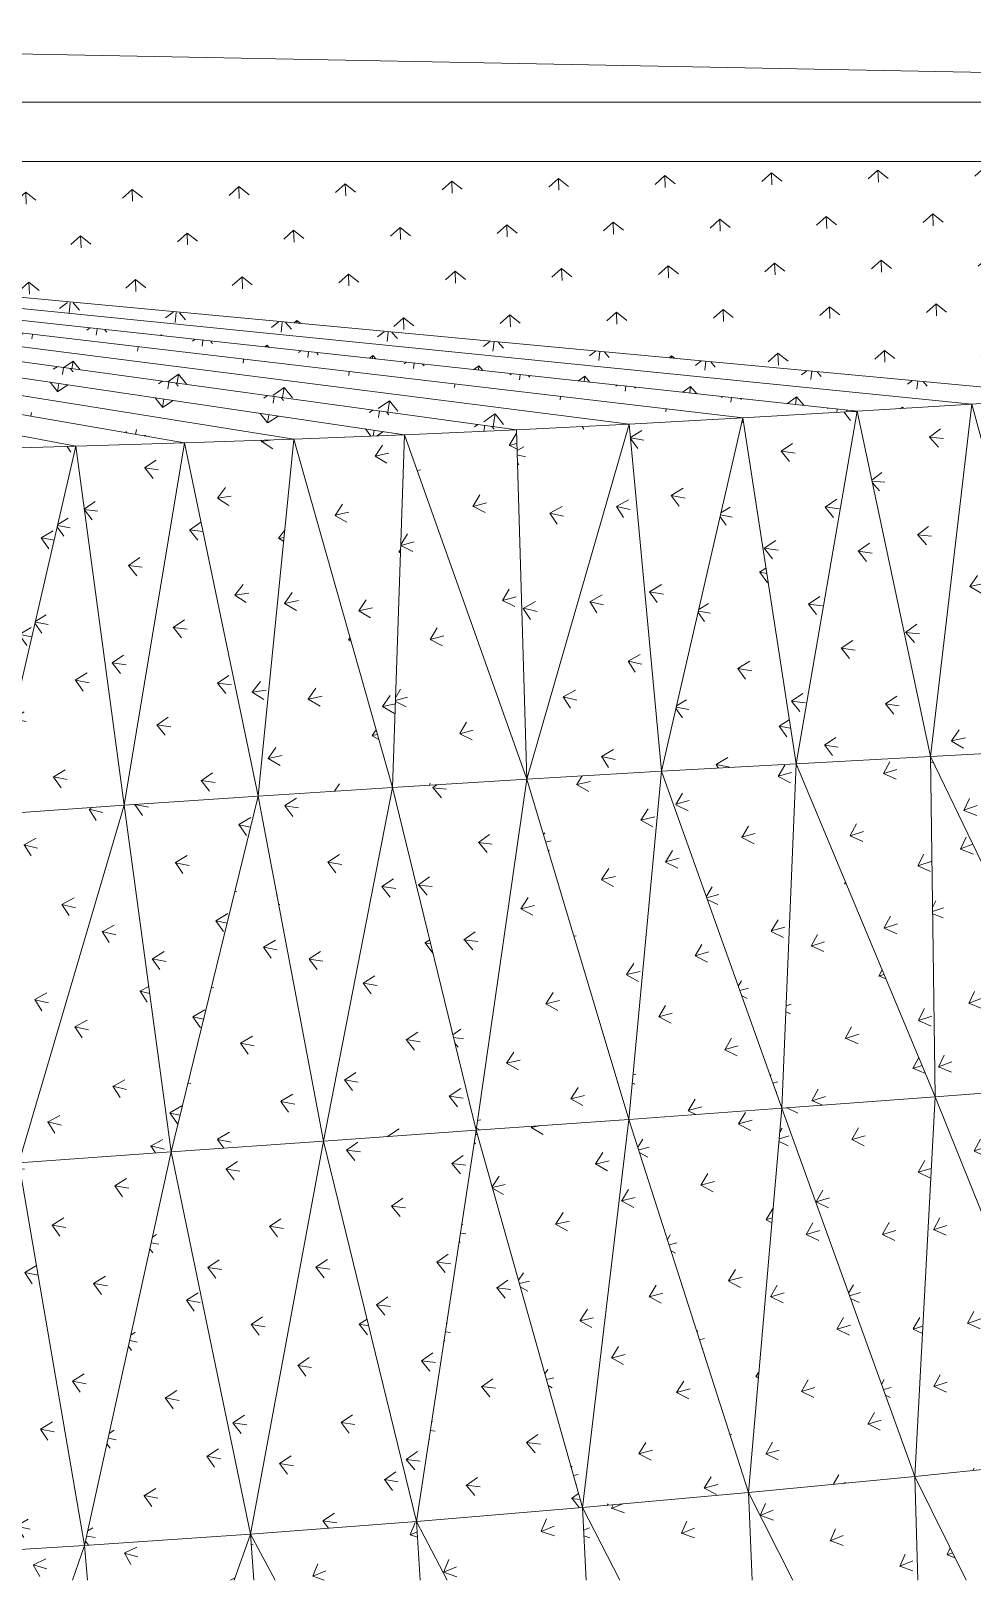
# Model space of a CAD drawing. Header units: millimetres. Extents: x -57519 to 497916, y -349472 to 446842.
# Drawn here: x 400503 to 403674, y -13421 to -8202 of the extents above; entities that cross this region are included whole.
import ezdxf

# ---------------------------------------------------------------- set-up
doc = ezdxf.new("R2010")
doc.units = ezdxf.units.MM
for name, color, linetype, lineweight in [('A-FLOR', 192, 'Continuous', 5), ('A-FLOR-PATT', 8, 'Continuous', 5), ('A-WALL', 113, 'Continuous', 20)]:
    doc.layers.add(name, color=color, linetype=linetype, lineweight=lineweight)

msp = doc.modelspace()

# ---------------------------------------------------------------- hatches: boundary and pattern name
at = {"layer": 'A-FLOR-PATT'}
h = msp.add_hatch(dxfattribs=at)
h.set_pattern_fill('FP_807', color=256, style=0, pattern_type=2)
h.set_pattern_definition([(76.655, (313701.02, -56286.79), (-137.4962, 194.08475), [43.683, -285.792]), (30.64, (313701.02, -56286.8), (-137.49453, 194.086), [46.537, -201.66]), (125.315, (313701.02, -56286.8), (-213.544, -126.4931), [44.597, -193.255])])
h.paths.add_polyline_path([(400287.2, -9612.4), (400653.7, -9601.4), (395555.2, -8642.5), (400250.2, -9604.8)], flags=0)
h = msp.add_hatch(dxfattribs=at)
h.set_pattern_fill('FP_809', color=256, style=0, pattern_type=2)
h.set_pattern_definition([(78.706, (314147.62, -58374.24), (-144.33207, 190.44747), [43.764, -286.325]), (32.522, (314147.62, -58374.24), (-144.33, 190.4491), [46.471, -201.375]), (127.157, (314147.62, -58374.24), (-208.9779, -133.24983), [44.805, -194.155])])
h.paths.add_polyline_path([(401020.1, -9590.2), (401389.2, -9577.6), (395555.2, -8642.5), (400250.2, -9456.7)], flags=0)
h = msp.add_hatch(dxfattribs=at)
h.set_pattern_fill('FP_810', color=256, style=0, pattern_type=2)
h.set_pattern_definition([(260.5, (431177.82, -2401.94), (150.0097, -188.2403), [44.112, -288.6]), (214.323, (431177.82, -2401.94), (150.0107, -188.2402), [46.524, -201.604]), (308.551, (431177.82, -2401.94), (204.9238, 139.907), [45.132, -195.57])])
h.paths.add_polyline_path([(401762.2, -9562.7), (402139, -9545.6), (395555.2, -8642.5), (400250.2, -9338.5)], flags=0)
h = msp.add_hatch(dxfattribs=at)
h.set_pattern_fill('FP_811', color=256, style=0, pattern_type=2)
h.set_pattern_definition([(79.63, (314142.62, -59356.86), (-147.2566, 189.34966), [43.944, -287.504]), (33.447, (314142.62, -59356.86), (-147.255, 189.3515), [46.498, -201.49]), (127.872, (314142.62, -59356.86), (-206.91896, -136.68433), [44.976, -194.895])])
h.paths.add_polyline_path([(401389.2, -9577.6), (401762.2, -9562.7), (395555.2, -8642.5), (401296, -9562.7)], flags=0)
h = msp.add_hatch(dxfattribs=at)
h.set_pattern_fill('FP_813', color=256, style=0, pattern_type=2)
h.set_pattern_definition([(261.257, (431016.19, -1514.52), (152.3994, -187.2368), [44.261, -289.574]), (215.09, (431016.2, -1514.52), (152.3998, -187.2363), [46.55, -201.716]), (309.144, (431016.2, -1514.52), (203.1428, 142.7201), [45.266, -196.153])])
h.paths.add_polyline_path([(402139, -9545.6), (402519.1, -9526.4), (395555.2, -8642.5), (400250.2, -9286.5)], flags=0)
h = msp.add_hatch(dxfattribs=at)
h.set_pattern_fill('FP_816', color=256, style=0, pattern_type=2)
h.set_pattern_definition([(272.066, (423016.92, -5733.25), (184.9975, -147.1594), [40.275, -263.501]), (221.947, (423016.92, -5733.25), (184.9984, -147.1585), [43.876, -190.13]), (321.499, (423016.92, -5733.25), (174.0457, 156.4197), [44.323, -192.066])])
h.paths.add_polyline_path([(404062.7, -9434.3), (407044, -8973.7), (404642.9, -8973.7), (404642.9, -8642.5), (395555.2, -8642.5), (403987.7, -9427.3)], flags=0)
h = msp.add_hatch(dxfattribs=at)
h.set_pattern_fill('FP_829', color=256, style=0, pattern_type=2)
h.set_pattern_definition([(262.575, (430653.62, -34.43), (156.5609, -185.3069), [44.505, -291.171]), (216.427, (430653.62, -34.43), (156.5607, -185.307), [46.592, -201.9]), (310.194, (430653.62, -34.43), (199.939, 147.5553), [45.486, -197.104])])
h.paths.add_polyline_path([(402902, -9505.5), (403287.2, -9483.1), (396165.6, -8714.2), (402190, -9421.9)], flags=0)
h = msp.add_hatch(dxfattribs=at)
h.set_pattern_fill('FP_815', color=256, style=0, pattern_type=2)
h.set_pattern_definition([(263.679, (430264.46, 1096.2), (160.04505, -183.4711), [44.685, -292.348]), (217.543, (430264.46, 1096.2), (160.0468, -183.4697), [46.621, -202.025]), (311.099, (430264.46, 1096.2), (197.1517, 151.5139), [45.65, -197.817])])
h.paths.add_polyline_path([(403674.2, -9459.2), (404062.7, -9434.3), (396237.3, -8711.1), (403426.2, -9434.3)], flags=0)
h = msp.add_hatch(dxfattribs=at)
h.set_pattern_fill('FP_821', color=256, style=0, pattern_type=2)
h.set_pattern_definition([(261.946, (430839.93, -727.78), (154.5756, -186.2592), [44.391, -290.428]), (215.789, (430839.93, -727.78), (154.5753, -186.2593), [46.573, -201.815]), (309.689, (430839.93, -727.78), (201.4857, 145.2574), [45.383, -196.662])])
h.paths.add_polyline_path([(402519.1, -9526.4), (402902, -9505.5), (396160.5, -8719.3), (402190, -9484.7)], flags=0)
h = msp.add_hatch(dxfattribs=at)
h.set_pattern_fill('FP_814', color=256, style=0, pattern_type=2)
h.set_pattern_definition([(263.151, (430460.85, 571.8), (158.3796, -184.378), [44.602, -291.81]), (217.01, (430460.85, 571.8), (158.3785, -184.3779), [46.609, -201.97]), (310.662, (430460.85, 571.8), (198.4987, 149.632), [45.574, -197.488])])
h.paths.add_polyline_path([(403287.2, -9483.1), (403674.2, -9459.2), (396237.3, -8716.7), (402190, -9363.8)], flags=0)
h = msp.add_hatch(dxfattribs=at)
h.set_pattern_fill('FP_777', color=256, style=0, pattern_type=2)
h.set_pattern_definition([(352.099, (344161.22, 22489.47), (205.74063, 138.84254), [47.462, -310.517]), (308.361, (344161.22, 22489.47), (205.74055, 138.8423), [44.967, -194.859]), (34.013, (344161.22, 22489.47), (-148.8394, 188.0517), [46.539, -201.668])])
h.paths.add_polyline_path([(403081.3, -10670.8), (403287.2, -9483.1), (402902, -9505.5)], flags=0)
h = msp.add_hatch(dxfattribs=at)
h.set_pattern_fill('FP_742', color=256, style=0, pattern_type=2)
h.set_pattern_definition([(352.068, (344061.84, 22237.53), (205.7379, 138.74508), [47.467, -310.554]), (308.35, (344061.84, 22237.53), (205.7372, 138.7472), [44.984, -194.931]), (33.995, (344061.84, 22237.53), (-148.858, 188.151), [46.528, -201.622])])
h.paths.add_polyline_path([(403081.3, -10670.8), (403534.8, -10646.1), (403287.2, -9483.1), (403283.3, -9505.5)], flags=0)
h = msp.add_hatch(dxfattribs=at)
h.set_pattern_fill('FP_773', color=256, style=0, pattern_type=2)
h.set_pattern_definition([(354.585, (341178.52, 20632.89), (198.60074, 147.5638), [47.521, -310.908]), (311.099, (341178.52, 20632.9), (198.6011, 147.5644), [45.132, -195.572]), (36.613, (341178.52, 20632.9), (-158.2287, 181.3885), [46.392, -201.03])])
h.paths.add_polyline_path([(403534.8, -10646.1), (403674.2, -9459.2), (403287.2, -9483.1)], flags=0)
h = msp.add_hatch(dxfattribs=at)
h.set_pattern_fill('FP_741', color=256, style=0, pattern_type=2)
h.set_pattern_definition([(11.705, (323294.86, 6095.28), (137.58086, 197.68116), [47.528, -310.953]), (329.654, (323294.86, 6095.28), (137.58286, 197.6793), [46.375, -200.957]), (55.163, (323294.86, 6095.28), (-213.4459, 124.955), [45.158, -195.686])])
h.paths.add_polyline_path([(403534.8, -10646.1), (403987.7, -10621.9), (403674.2, -9459.2), (403550, -10516.5)], flags=0)
h = msp.add_hatch(dxfattribs=at)
h.set_pattern_fill('FP_787', color=256, style=0, pattern_type=2)
h.set_pattern_definition([(15.274, (320444.36, 4072.28), (122.65073, 205.6165), [47.42, -310.244]), (333.393, (320444.36, 4072.28), (122.65, 205.6169), [46.635, -202.084]), (59.184, (320444.36, 4072.28), (-222.379, 111.39386), [44.891, -194.527])])
h.paths.add_polyline_path([(402174.2, -10723.1), (402139, -9545.6), (401762.2, -9562.7)], flags=0)
h = msp.add_hatch(dxfattribs=at)
h.set_pattern_fill('FP_772', color=256, style=0, pattern_type=2)
h.set_pattern_definition([(347.049, (350240.89, 25871.99), (218.74388, 120.47014), [47.309, -309.516]), (302.765, (350240.89, 25871.99), (218.7453, 120.4699), [44.694, -193.673]), (28.843, (350240.89, 25871.99), (-129.00265, 200.4415), [46.823, -202.901])])
h.paths.add_polyline_path([(402174.2, -10723.1), (402519.1, -9526.4), (402139, -9545.6)], flags=0)
h = msp.add_hatch(dxfattribs=at)
h.set_pattern_fill('FP_740', color=256, style=0, pattern_type=2)
h.set_pattern_definition([(347.12, (350253.78, 25695.47), (218.7421, 120.69606), [47.291, -309.398]), (302.79, (350253.78, 25695.47), (218.74085, 120.6974), [44.653, -193.498]), (28.889, (350253.78, 25695.47), (-128.9737, 200.205), [46.843, -202.988])])
h.paths.add_polyline_path([(402174.2, -10723.1), (402627.7, -10696.4), (402519.1, -9526.4), (402190, -10668.2)], flags=0)
h = msp.add_hatch(dxfattribs=at)
h.set_pattern_fill('FP_771', color=256, style=0, pattern_type=2)
h.set_pattern_definition([(349.582, (347194.65, 24238.65), (212.47845, 129.78445), [47.39, -310.048]), (305.576, (347194.65, 24238.65), (212.4782, 129.78395), [44.819, -194.217]), (31.417, (347194.65, 24238.65), (-139.0672, 194.419), [46.684, -202.296])])
h.paths.add_polyline_path([(402627.7, -10696.4), (402902, -9505.5), (402519.1, -9526.4)], flags=0)
h = msp.add_hatch(dxfattribs=at)
h.set_pattern_fill('FP_743', color=256, style=0, pattern_type=2)
h.set_pattern_definition([(349.598, (347142.7, 24026.99), (212.47725, 129.8353), [47.387, -310.025]), (305.582, (347142.7, 24027), (212.4773, 129.8349), [44.811, -194.179]), (31.427, (347142.7, 24027), (-139.0597, 194.3673), [46.689, -202.317])])
h.paths.add_polyline_path([(402627.7, -10696.4), (403081.3, -10670.8), (402902, -9505.5), (402636.7, -10657.4)], flags=0)
h = msp.add_hatch(dxfattribs=at)
h.set_pattern_fill('FP_765', color=256, style=0, pattern_type=2)
h.set_pattern_definition([(349.194, (346770.72, 27055.53), (212.74196, 129.47515), [47.442, -310.385]), (305.215, (346770.72, 27055.53), (212.7432, 129.4729), [45.111, -195.482]), (31.324, (346770.72, 27055.53), (-138.7366, 196.5628), [46.696, -202.348])])
h.paths.add_polyline_path([(400366.8, -10842.5), (400653.7, -9601.4), (400287.2, -9612.4), (400288, -9624.7)], flags=0)
h = msp.add_hatch(dxfattribs=at)
h.set_pattern_fill('FP_737', color=256, style=0, pattern_type=2)
h.set_pattern_definition([(349.51, (347068.91, 26880.37), (212.7442, 130.4736), [47.373, -309.94]), (305.33, (347068.91, 26880.37), (212.7448, 130.4726), [44.938, -194.729]), (31.52, (347068.91, 26880.37), (-138.5953, 195.52865), [46.794, -202.773])])
h.paths.add_polyline_path([(400366.8, -10842.5), (400817, -10810.5), (400653.7, -9601.4), (400462, -10430.7)], flags=0)
h = msp.add_hatch(dxfattribs=at)
h.set_pattern_fill('FP_766', color=256, style=0, pattern_type=2)
h.set_pattern_definition([(352.106, (343460.42, 24839.85), (204.93944, 139.63364), [47.512, -310.847]), (308.464, (343460.42, 24839.85), (204.9383, 139.634), [45.223, -195.966]), (34.268, (343460.42, 24839.85), (-150.0236, 188.8512), [46.498, -201.489])])
h.paths.add_polyline_path([(400817, -10810.5), (401020.1, -9590.2), (400653.7, -9601.4), (400656.5, -9622.4)], flags=0)
h = msp.add_hatch(dxfattribs=at)
h.set_pattern_fill('FP_739', color=256, style=0, pattern_type=2)
h.set_pattern_definition([(352.394, (343700.32, 24638.88), (204.9582, 140.5402), [47.463, -310.528]), (308.575, (343700.32, 24638.88), (204.9581, 140.5402), [45.07, -195.305]), (34.438, (343700.32, 24638.88), (-149.88215, 187.9256), [46.596, -201.918])])
h.paths.add_polyline_path([(400817, -10810.5), (401268.5, -10780.1), (401020.1, -9590.2), (400822.1, -10780.1)], flags=0)
h = msp.add_hatch(dxfattribs=at)
h.set_pattern_fill('FP_768', color=256, style=0, pattern_type=2)
h.set_pattern_definition([(8.999, (325561.26, 11188.55), (147.73682, 191.42178), [47.563, -311.178]), (326.777, (325561.26, 11188.55), (147.73565, 191.4229), [46.304, -200.651]), (52.34, (325561.26, 11188.55), (-206.58884, 135.3066), [45.338, -196.465])])
h.paths.add_polyline_path([(401268.5, -10780.1), (401389.2, -9577.6), (401020.1, -9590.2), (401037.4, -9672.8)], flags=0)
h = msp.add_hatch(dxfattribs=at)
h.set_pattern_fill('FP_738', color=256, style=0, pattern_type=2)
h.set_pattern_definition([(12.417, (322893.26, 7770.3), (135.09994, 199.6848), [47.529, -310.955]), (330.306, (322893.26, 7770.3), (135.1002, 199.6846), [46.406, -201.093]), (55.919, (322893.26, 7770.3), (-214.9976, 122.60244), [45.205, -195.888])])
h.paths.add_polyline_path([(401268.5, -10780.1), (401721, -10750.9), (401389.2, -9577.6)], flags=0)
h = msp.add_hatch(dxfattribs=at)
h.set_pattern_fill('FP_770', color=256, style=0, pattern_type=2)
h.set_pattern_definition([(12.218, (322854.86, 7594.81), (135.08878, 199.0251), [47.5, -310.765]), (330.192, (322854.86, 7594.81), (135.0899, 199.0242), [46.472, -201.38]), (55.833, (322854.86, 7594.8), (-215.0615, 123.2058), [45.101, -195.439])])
h.paths.add_polyline_path([(401721, -10750.9), (401762.2, -9562.7), (401389.2, -9577.6)], flags=0)
h = msp.add_hatch(dxfattribs=at)
h.set_pattern_fill('FP_744', color=256, style=0, pattern_type=2)
h.set_pattern_definition([(15.409, (320457.23, 4179.16), (122.64892, 206.06814), [47.445, -310.411]), (333.474, (320457.23, 4179.16), (122.6488, 206.068), [46.594, -201.909]), (59.24, (320457.23, 4179.16), (-222.34474, 110.9808), [44.964, -194.842])])
h.paths.add_polyline_path([(401721, -10750.9), (402174.2, -10723.1), (401762.2, -9562.7)], flags=0)
h = msp.add_hatch(dxfattribs=at)
h.set_pattern_fill('FP_696', color=256, style=0, pattern_type=2)
h.set_pattern_definition([(20.08, (316197, -3094.17), (102.09065, 213.76698), [47.234, -309.028]), (338.529, (316197, -3094.17), (102.0936, 213.76535), [46.848, -203.006]), (64.471, (316197, -3094.17), (-232.5142, 91.4541), [44.418, -192.476])])
h.paths.add_polyline_path([(404067.1, -11754.1), (403987.7, -10621.9), (403534.8, -10646.1), (403811.3, -11221.6)], flags=0)
h = msp.add_hatch(dxfattribs=at)
h.set_pattern_fill('FP_686', color=256, style=0, pattern_type=2)
h.set_pattern_definition([(12.978, (321460.91, 6103.95), (132.5409, 200.3308), [47.503, -310.787]), (331.039, (321460.9, 6103.95), (132.5424, 200.33054), [46.416, -201.137]), (56.511, (321460.9, 6103.95), (-216.597, 119.8671), [45.039, -195.169])])
h.paths.add_polyline_path([(402518.1, -11868.9), (402627.7, -10696.4), (402174.2, -10723.1), (402323.8, -11221.6)], flags=0)
h = msp.add_hatch(dxfattribs=at)
h.set_pattern_fill('FP_654', color=256, style=0, pattern_type=2)
h.set_pattern_definition([(15.461, (319564.88, 3294.2), (122.70954, 205.71146), [47.456, -310.48]), (333.609, (319564.88, 3294.2), (122.7109, 205.7105), [46.525, -201.608]), (59.183, (319564.88, 3294.2), (-222.27306, 110.29355), [44.912, -194.619])])
h.paths.add_polyline_path([(402518.1, -11868.9), (403033.7, -11831.5), (402627.7, -10696.4), (402521.6, -11831.5)], flags=0)
h = msp.add_hatch(dxfattribs=at)
h.set_pattern_fill('FP_687', color=256, style=0, pattern_type=2)
h.set_pattern_definition([(15.322, (319561.52, 3148.24), (122.713, 205.24533), [47.431, -310.315]), (333.526, (319561.52, 3148.24), (122.7154, 205.24405), [46.568, -201.793]), (59.125, (319561.52, 3148.24), (-222.3168, 110.71634), [44.837, -194.295])])
h.paths.add_polyline_path([(403033.7, -11831.5), (403081.3, -10670.8), (402627.7, -10696.4), (402815.5, -11221.6)], flags=0)
h = msp.add_hatch(dxfattribs=at)
h.set_pattern_fill('FP_662', color=256, style=0, pattern_type=2)
h.set_pattern_definition([(17.858, (317801.42, 208.16), (112.55805, 210.30873), [47.379, -309.974]), (336.127, (317801.42, 208.16), (112.5562, 210.30936), [46.663, -202.207]), (61.844, (317801.42, 208.16), (-227.5763, 100.7233), [44.725, -193.81])])
h.paths.add_polyline_path([(403033.7, -11831.5), (403550, -11793.3), (403081.3, -10670.8), (403058.7, -11221.6)], flags=0)
h = msp.add_hatch(dxfattribs=at)
h.set_pattern_fill('FP_688', color=256, style=0, pattern_type=2)
h.set_pattern_definition([(17.683, (317805.76, 83.09), (112.5749, 209.71852), [47.341, -309.728]), (336.018, (317805.76, 83.1), (112.5751, 209.7182), [46.712, -202.418]), (61.774, (317805.76, 83.1), (-227.62376, 101.2563), [44.629, -193.393])])
h.paths.add_polyline_path([(403550, -11793.3), (403534.8, -10646.1), (403081.3, -10670.8), (403311.3, -11221.6)], flags=0)
h = msp.add_hatch(dxfattribs=at)
h.set_pattern_fill('FP_655', color=256, style=0, pattern_type=2)
h.set_pattern_definition([(20.289, (316176.02, -2992.86), (102.0517, 214.47392), [47.286, -309.365]), (338.664, (316176.02, -2992.86), (102.0538, 214.4735), [46.795, -202.78]), (64.553, (316176.02, -2992.86), (-232.4692, 90.8062), [44.534, -192.981])])
h.paths.add_polyline_path([(403550, -11793.3), (404067.1, -11754.1), (403534.8, -10646.1), (403549.5, -11754.1)], flags=0)
h = msp.add_hatch(dxfattribs=at)
h.set_pattern_fill('FP_685', color=256, style=0, pattern_type=2)
h.set_pattern_definition([(353.4, (341679.63, 22886.79), (202.11636, 143.33826), [47.491, -310.711]), (309.798, (341679.63, 22886.79), (202.115, 143.3405), [45.028, -195.121]), (35.344, (341679.63, 22886.79), (-153.7135, 184.5082), [46.459, -201.324])])
h.paths.add_polyline_path([(402003.3, -11905.7), (402174.2, -10723.1), (401721, -10750.9), (401836, -11221.6)], flags=0)
h = msp.add_hatch(dxfattribs=at)
h.set_pattern_fill('FP_651', color=256, style=0, pattern_type=2)
h.set_pattern_definition([(13.085, (321466.22, 6270.75), (132.54557, 200.68763), [47.519, -310.889]), (331.1, (321466.22, 6270.75), (132.5455, 200.68784), [46.38, -200.981]), (56.557, (321466.22, 6270.75), (-216.55604, 119.5451), [45.095, -195.412])])
h.paths.add_polyline_path([(402003.3, -11905.7), (402518.1, -11868.9), (402174.2, -10723.1), (402102.1, -11221.6)], flags=0)
h = msp.add_hatch(dxfattribs=at)
h.set_pattern_fill('FP_683', color=256, style=0, pattern_type=2)
h.set_pattern_definition([(349.043, (347032.64, 26368.53), (214.1085, 127.90053), [47.346, -309.76]), (304.883, (347032.64, 26368.53), (214.108, 127.9022), [44.748, -193.909]), (30.853, (347032.64, 26368.53), (-136.489, 195.7753), [46.763, -202.639])])
h.paths.add_polyline_path([(400975.3, -11978.8), (401268.5, -10780.1), (400817, -10810.5), (400872.7, -11221.6)], flags=0)
h = msp.add_hatch(dxfattribs=at)
h.set_pattern_fill('FP_650', color=256, style=0, pattern_type=2)
h.set_pattern_definition([(349.072, (346983.2, 26119.33), (214.10583, 127.99282), [47.339, -309.715]), (304.893, (346983.2, 26119.33), (214.1059, 127.9927), [44.732, -193.839]), (30.871, (346983.2, 26119.33), (-136.4731, 195.6809), [46.771, -202.675])])
h.paths.add_polyline_path([(400975.3, -11978.8), (401489, -11942.3), (401268.5, -10780.1), (400984.2, -11942.3)], flags=0)
h = msp.add_hatch(dxfattribs=at)
h.set_pattern_fill('FP_684', color=256, style=0, pattern_type=2)
h.set_pattern_definition([(351.202, (344345.26, 24710.32), (208.3484, 135.67016), [47.425, -310.274]), (307.321, (344345.26, 24710.32), (208.3483, 135.6696), [44.887, -194.51]), (33.071, (344345.26, 24710.32), (-145.14175, 190.3798), [46.618, -202.01])])
h.paths.add_polyline_path([(401489, -11942.3), (401721, -10750.9), (401268.5, -10780.1), (401352.3, -11221.6)], flags=0)
h = msp.add_hatch(dxfattribs=at)
h.set_pattern_fill('FP_652', color=256, style=0, pattern_type=2)
h.set_pattern_definition([(351.257, (344327.54, 24430.62), (208.34863, 135.84395), [47.413, -310.201]), (307.341, (344327.54, 24430.62), (208.3481, 135.8437), [44.857, -194.379]), (33.104, (344327.54, 24430.62), (-145.1092, 190.2027), [46.635, -202.086])])
h.paths.add_polyline_path([(401489, -11942.3), (402003.3, -11905.7), (401721, -10750.9), (401496.1, -11905.7)], flags=0)
h = msp.add_hatch(dxfattribs=at)
h.set_pattern_fill('FP_682', color=256, style=0, pattern_type=2)
h.set_pattern_definition([(346.915, (349744.96, 27871.06), (219.42817, 120.03187), [47.256, -309.168]), (302.473, (349744.96, 27871.06), (219.4277, 120.033), [44.611, -193.314]), (28.68, (349744.96, 27871.06), (-127.74184, 200.7235), [46.896, -203.217])])
h.paths.add_polyline_path([(400462, -12015.4), (400817, -10810.5), (400366.8, -10842.5), (400397.5, -11221.6)], flags=0)
h = msp.add_hatch(dxfattribs=at)
h.set_pattern_fill('FP_653', color=256, style=0, pattern_type=2)
h.set_pattern_definition([(346.918, (349661.59, 27656.6), (219.4275, 120.04102), [47.255, -309.163]), (302.474, (349661.59, 27656.6), (219.4269, 120.0424), [44.609, -193.307]), (28.681, (349661.59, 27656.6), (-127.738, 200.7162), [46.897, -203.22])])
h.paths.add_polyline_path([(400462, -12015.4), (400975.2, -11978.3), (400817, -10810.5), (400695.9, -11221.6)], flags=0)
h = msp.add_hatch(dxfattribs=at)
h.set_pattern_fill('FP_588', color=256, style=0, pattern_type=2)
h.set_pattern_definition([(16.196, (316541.14, 3732.18), (120.10828, 209.49946), [47.467, -310.553]), (333.89, (316541.14, 3732.18), (120.10904, 209.4998), [46.711, -202.415]), (60.174, (316541.14, 3732.18), (-223.70314, 109.63844), [45.279, -196.209])])
h.paths.add_polyline_path([(403481.3, -13072.4), (403550, -11793.3), (403033.7, -11831.5), (403081.3, -11963.6)], flags=0)
h = msp.add_hatch(dxfattribs=at)
h.set_pattern_fill('FP_555', color=256, style=0, pattern_type=2)
h.set_pattern_definition([(18.075, (315427.58, 1492.5), (113.05262, 213.21163), [47.46, -310.508]), (335.797, (315427.58, 1492.5), (113.0501, 213.2124), [46.716, -202.437]), (62.066, (315427.58, 1492.5), (-227.25126, 102.1472), [45.249, -196.08])])
h.paths.add_polyline_path([(403481.3, -13072.4), (404041, -13014.6), (403550, -11793.3), (403484.4, -13014.6)], flags=0)
h = msp.add_hatch(dxfattribs=at)
h.set_pattern_fill('FP_586', color=256, style=0, pattern_type=2)
h.set_pattern_definition([(17.867, (315423.9, 1301.65), (113.08147, 212.51467), [47.419, -310.24]), (335.67, (315423.9, 1301.65), (113.0839, 212.5132), [46.778, -202.706]), (61.982, (315423.9, 1301.65), (-227.32755, 102.78304), [45.136, -195.591])])
h.paths.add_polyline_path([(404041, -13014.6), (404067.1, -11754.1), (403550, -11793.3)], flags=0)
h = msp.add_hatch(dxfattribs=at)
h.set_pattern_fill('FP_594', color=256, style=0, pattern_type=2)
h.set_pattern_definition([(14.524, (317759.41, 6095.45), (127.02054, 206.21086), [47.508, -310.821]), (332.112, (317759.41, 6095.45), (127.0223, 206.2094), [46.64, -202.105]), (58.368, (317759.41, 6095.45), (-219.85775, 116.34714), [45.411, -196.781])])
h.paths.add_polyline_path([(402921.4, -13126.5), (403033.7, -11831.5), (402518.1, -11868.9), (402627.7, -12210.6)], flags=0)
h = msp.add_hatch(dxfattribs=at)
h.set_pattern_fill('FP_553', color=256, style=0, pattern_type=2)
h.set_pattern_definition([(16.363, (316547.21, 3926.34), (120.09097, 210.0553), [47.497, -310.745]), (333.989, (316547.2, 3926.34), (120.08965, 210.05605), [46.659, -202.188]), (60.243, (316547.2, 3926.34), (-223.64045, 109.131), [45.368, -196.593])])
h.paths.add_polyline_path([(402921.4, -13126.5), (403481.3, -13072.4), (403033.7, -11831.5), (402926.1, -13072.4)], flags=0)
h = msp.add_hatch(dxfattribs=at)
h.set_pattern_fill('FP_585', color=256, style=0, pattern_type=2)
h.set_pattern_definition([(12.855, (319073.87, 8381.03), (133.79672, 202.66012), [47.543, -311.046]), (330.343, (319073.87, 8381.03), (133.7958, 202.6609), [46.563, -201.774]), (56.568, (319073.87, 8381.03), (-215.8065, 122.87714), [45.533, -197.31])])
h.paths.add_polyline_path([(402361.5, -13176.8), (402518.1, -11868.9), (402003.3, -11905.7), (402190, -12568.3)], flags=0)
h = msp.add_hatch(dxfattribs=at)
h.set_pattern_fill('FP_554', color=256, style=0, pattern_type=2)
h.set_pattern_definition([(14.648, (317762.72, 6290.83), (127.0137, 206.62192), [47.527, -310.947]), (332.184, (317762.72, 6290.83), (127.01415, 206.62195), [46.599, -201.927]), (58.42, (317762.72, 6290.83), (-219.80856, 115.9715), [45.476, -197.063])])
h.paths.add_polyline_path([(402361.5, -13176.8), (402921.4, -13126.5), (402518.1, -11868.9), (402367.5, -13126.5)], flags=0)
h = msp.add_hatch(dxfattribs=at)
h.set_pattern_fill('FP_583', color=256, style=0, pattern_type=2)
h.set_pattern_definition([(351.284, (341412.96, 26746.24), (207.6429, 138.4149), [47.454, -310.469]), (307.184, (341412.96, 26746.24), (207.6427, 138.4142), [45.34, -196.474]), (33.687, (341412.96, 26746.24), (-146.1454, 192.6541), [46.79, -202.758])])
h.paths.add_polyline_path([(401242.4, -13265.8), (401489, -11942.3), (400975.3, -11978.8), (400982.9, -12015.4)], flags=0)
h = msp.add_hatch(dxfattribs=at)
h.set_pattern_fill('FP_556', color=256, style=0, pattern_type=2)
h.set_pattern_definition([(351.319, (341367.02, 26428.53), (207.63976, 138.52525), [47.447, -310.422]), (307.197, (341367.02, 26428.53), (207.6401, 138.5259), [45.321, -196.392]), (33.709, (341367.02, 26428.53), (-146.13006, 192.53975), [46.801, -202.806])])
h.paths.add_polyline_path([(401242.4, -13265.8), (401801.8, -13223.3), (401489, -11942.3), (401250.3, -13223.3)], flags=0)
h = msp.add_hatch(dxfattribs=at)
h.set_pattern_fill('FP_584', color=256, style=0, pattern_type=2)
h.set_pattern_definition([(352.824, (339576.64, 25312.91), (203.3901, 143.82253), [47.492, -310.713]), (308.873, (339576.64, 25312.9), (203.39, 143.8217), [45.414, -196.794]), (35.265, (339576.64, 25312.9), (-152.0088, 188.5685), [46.707, -202.396])])
h.paths.add_polyline_path([(401801.8, -13223.3), (402003.3, -11905.7), (401489, -11942.3), (401497.9, -11978.8)], flags=0)
h = msp.add_hatch(dxfattribs=at)
h.set_pattern_fill('FP_552', color=256, style=0, pattern_type=2)
h.set_pattern_definition([(352.906, (339588.5, 24982.97), (203.38563, 144.08133), [47.477, -310.614]), (308.904, (339588.5, 24982.97), (203.38585, 144.0824), [45.37, -196.604]), (35.314, (339588.5, 24982.97), (-151.9623, 188.3061), [46.734, -202.515])])
h.paths.add_polyline_path([(401801.8, -13223.3), (402361.5, -13176.8), (402003.3, -11905.7)], flags=0)
h = msp.add_hatch(dxfattribs=at)
h.set_pattern_fill('FP_582', color=256, style=0, pattern_type=2)
h.set_pattern_definition([(349.752, (343318.16, 28076.25), (211.72275, 132.8662), [47.411, -310.186]), (305.503, (343318.16, 28076.25), (211.7237, 132.8652), [45.255, -196.104]), (32.11, (343318.16, 28076.25), (-140.1685, 196.4867), [46.867, -203.092])])
h.paths.add_polyline_path([(400683.5, -13304.4), (400975.3, -11978.8), (400462, -12015.4), (400468.3, -12052.5)], flags=0)
h = msp.add_hatch(dxfattribs=at)
h.set_pattern_fill('FP_551', color=256, style=0, pattern_type=2)
h.set_pattern_definition([(349.735, (343205.3, 27774.59), (211.72415, 132.8123), [47.415, -310.21]), (305.497, (343205.3, 27774.6), (211.72445, 132.8116), [45.264, -196.145]), (32.099, (343205.3, 27774.6), (-140.1749, 196.54256), [46.862, -203.07])])
h.paths.add_polyline_path([(400683.5, -13304.4), (401242.4, -13265.8), (400975.3, -11978.8), (400817, -12697.7)], flags=0)
h = msp.add_hatch(dxfattribs=at)
h.set_pattern_fill('FP_548', color=256, style=0, pattern_type=2)
h.set_pattern_definition([(348.154, (345104.92, 29016.33), (215.63756, 126.94304), [47.379, -309.976]), (303.803, (345104.92, 29016.33), (215.6387, 126.9421), [45.197, -195.854]), (30.485, (345104.92, 29016.33), (-134.1075, 200.3019), [46.918, -203.311])])
h.paths.add_polyline_path([(400125.3, -13338.9), (400683.5, -13304.4), (400462, -12015.4), (400250.2, -12848.1)], flags=0)
h = msp.add_hatch(dxfattribs=at)
h.set_pattern_fill('FP_464', color=256, style=0, pattern_type=2)
h.set_pattern_definition([(21.675, (312260.03, -2900.28), (97.36855, 218.61894), [47.332, -309.666]), (339.686, (312260.03, -2900.28), (97.36976, 218.61883), [46.862, -203.069]), (65.993, (312260.03, -2900.28), (-234.3875, 86.76464), [44.873, -194.449])])
h.paths.add_polyline_path([(403654.9, -13420.8), (404048, -13420.8), (404041, -13014.6), (403481.3, -13072.4), (403550, -13210.2)], flags=0)
h = msp.add_hatch(dxfattribs=at)
h.set_pattern_fill('FP_469', color=256, style=0, pattern_type=2)
h.set_pattern_definition([(22.032, (311919.46, -2729.39), (95.63465, 219.29825), [47.308, -309.511]), (340.029, (311919.46, -2729.39), (95.63207, 219.2988), [46.907, -203.265]), (66.438, (311919.46, -2729.39), (-235.12695, 85.4479), [44.858, -194.386])])
h.paths.add_polyline_path([(403070.7, -13420.8), (403491.4, -13420.8), (403481.3, -13072.4), (402921.4, -13126.5), (403033.7, -13347.8)], flags=0)
h = msp.add_hatch(dxfattribs=at)
h.set_pattern_fill('FP_438', color=256, style=0, pattern_type=2)
h.set_pattern_definition([(21.762, (312239.68, -2810.03), (97.34688, 218.91414), [47.352, -309.8]), (339.741, (312239.68, -2810.03), (97.3463, 218.9141), [46.839, -202.968]), (66.027, (312239.68, -2810.03), (-234.35334, 86.49556), [44.922, -194.661])])
h.paths.add_polyline_path([(403491.4, -13420.8), (403654.9, -13420.8), (403481.3, -13072.4)], flags=0)
h = msp.add_hatch(dxfattribs=at)
h.set_pattern_fill('FP_462', color=256, style=0, pattern_type=2)
h.set_pattern_definition([(22.385, (311600.78, -2567.76), (93.91236, 219.9399), [47.283, -309.349]), (340.37, (311600.78, -2567.76), (93.90805, 219.9417), [46.95, -203.45]), (66.879, (311600.78, -2567.76), (-235.84765, 84.1211), [44.841, -194.31])])
h.paths.add_polyline_path([(402921.4, -13420.8), (402933.3, -13420.8), (402921.4, -13126.5), (402361.5, -13176.8), (402487.5, -13420.8), (402518.1, -13420.8)], flags=0)
h = msp.add_hatch(dxfattribs=at)
h.set_pattern_fill('FP_432', color=256, style=0, pattern_type=2)
h.set_pattern_definition([(22.107, (311900.67, -2656.08), (95.61367, 219.55187), [47.326, -309.631]), (340.077, (311900.67, -2656.08), (95.6113, 219.5527), [46.888, -203.181]), (66.467, (311900.67, -2656.08), (-235.1015, 85.21606), [44.9, -194.567])])
h.paths.add_polyline_path([(402933.3, -13420.8), (403070.7, -13420.8), (402921.4, -13126.5)], flags=0)
h = msp.add_hatch(dxfattribs=at)
h.set_pattern_fill('FP_463', color=256, style=0, pattern_type=2)
h.set_pattern_definition([(22.733, (311306.5, -2416.64), (92.20317, 220.53918), [47.257, -309.178]), (340.708, (311306.5, -2416.64), (92.20294, 220.5397), [46.99, -203.625]), (67.312, (311306.5, -2416.64), (-236.5436, 82.79574), [44.82, -194.218])])
h.paths.add_polyline_path([(402190, -13420.8), (402374.2, -13420.8), (402361.5, -13176.8), (401801.8, -13223.3), (401905.5, -13420.8), (402003.3, -13420.8)], flags=0)
h = msp.add_hatch(dxfattribs=at)
h.set_pattern_fill('FP_430', color=256, style=0, pattern_type=2)
h.set_pattern_definition([(22.445, (311584.63, -2513.1), (93.89346, 220.1417), [47.298, -309.448]), (340.408, (311584.63, -2513.1), (93.894, 220.1417), [46.935, -203.386]), (66.901, (311584.63, -2513.1), (-235.8282, 83.9378), [44.874, -194.455])])
h.paths.add_polyline_path([(402374.2, -13420.8), (402487.5, -13420.8), (402361.5, -13176.8)], flags=0)
h = msp.add_hatch(dxfattribs=at)
h.set_pattern_fill('FP_461', color=256, style=0, pattern_type=2)
h.set_pattern_definition([(23.075, (311038.97, -2277.42), (90.5096, 221.09194), [47.23, -308.998]), (341.045, (311038.97, -2277.42), (90.5084, 221.09254), [47.028, -203.79]), (67.737, (311038.97, -2277.42), (-237.2176, 81.4734), [44.794, -194.107])])
h.paths.add_polyline_path([(401325.2, -13420.8), (401814.3, -13420.8), (401801.8, -13223.3), (401242.4, -13265.8)], flags=0)
h = msp.add_hatch(dxfattribs=at)
h.set_pattern_fill('FP_431', color=256, style=0, pattern_type=2)
h.set_pattern_definition([(22.775, (311294.33, -2382.33), (92.18936, 220.68073), [47.268, -309.25]), (340.736, (311294.33, -2382.33), (92.1883, 220.6814), [46.98, -203.582]), (67.327, (311294.33, -2382.33), (-236.53174, 82.66885), [44.843, -194.32])])
h.paths.add_polyline_path([(401814.3, -13420.8), (401905.5, -13420.8), (401801.8, -13223.3)], flags=0)
h = msp.add_hatch(dxfattribs=at)
h.set_pattern_fill('FP_459', color=256, style=0, pattern_type=2)
h.set_pattern_definition([(344.342, (349480.57, 30241.24), (224.8335, 111.4319), [47.21, -308.869]), (299.628, (349480.57, 30241.24), (224.8336, 111.4327), [44.766, -193.986]), (26.364, (349480.57, 30241.24), (-118.0314, 207.5362), [47.05, -203.883])])
h.paths.add_polyline_path([(400133.2, -13420.8), (400643.1, -13420.8), (400683.5, -13304.4), (400125.3, -13338.9)], flags=0)
h = msp.add_hatch(dxfattribs=at)
h.set_pattern_fill('FP_428', color=256, style=0, pattern_type=2)
h.set_pattern_definition([(344.313, (349327.78, 30013.08), (224.83756, 111.339), [47.218, -308.926]), (299.618, (349327.78, 30013.08), (224.8382, 111.3367), [44.783, -194.059]), (26.344, (349327.78, 30013.08), (-118.0397, 207.6345), [47.043, -203.852])])
h.paths.add_polyline_path([(400693.5, -13420.8), (400683.5, -13304.4), (400643.1, -13420.8), (400683.5, -13420.8)], flags=0)
h = msp.add_hatch(dxfattribs=at)
h.set_pattern_fill('FP_470', color=256, style=0, pattern_type=2)
h.set_pattern_definition([(343.993, (349919.38, 29956.02), (225.6741, 110.1677), [47.18, -308.672]), (299.194, (349919.38, 29956.02), (225.6728, 110.1706), [44.738, -193.865]), (26.02, (349919.38, 29956.02), (-116.37975, 208.2967), [47.087, -204.042])])
h.paths.add_polyline_path([(400789, -13420.8), (401187.2, -13420.8), (401242.4, -13265.8), (400683.5, -13304.4), (400693.5, -13420.8)], flags=0)
h = msp.add_hatch(dxfattribs=at)
h.set_pattern_fill('FP_433', color=256, style=0, pattern_type=2)
h.set_pattern_definition([(343.99, (349801.08, 29737.97), (225.67342, 110.1588), [47.181, -308.679]), (299.192, (349801.08, 29737.97), (225.6752, 110.1551), [44.74, -193.874]), (26.018, (349801.08, 29737.97), (-116.3823, 208.3071), [47.086, -204.038])])
h.paths.add_polyline_path([(401253.9, -13420.8), (401242.4, -13265.8), (401187.2, -13420.8), (401242.4, -13420.8)], flags=0)
h = msp.add_hatch(dxfattribs=at)
h.set_pattern_fill('FP_429', color=256, style=0, pattern_type=2)
h.set_pattern_definition([(23.096, (311032.43, -2265.14), (90.50203, 221.16186), [47.235, -309.035]), (341.058, (311032.43, -2265.14), (90.50513, 221.1604), [47.024, -203.769]), (67.745, (311032.43, -2265.14), (-237.21344, 81.4069), [44.806, -194.157])])
h.paths.add_polyline_path([(401253.9, -13420.8), (401325.2, -13420.8), (401242.4, -13265.8)], flags=0)

# ---------------------------------------------------------------- linework, layer by layer
at = {"layer": 'A-FLOR'}
for p, q in [((396437.3, -8202.2), (404642.9, -8359.3)), ((400653.7, -9601.4), (395555.2, -8642.5)), ((401389.2, -9577.6), (395555.2, -8642.5)), ((395555.2, -8642.5), (401020.1, -9590.2)), ((402139, -9545.6), (395555.2, -8642.5)), ((395555.2, -8642.5), (401762.2, -9562.7)), ((402519.1, -9526.4), (395555.2, -8642.5)), ((403674.2, -9459.2), (395555.2, -8642.5)), ((395555.2, -8642.5), (403287.2, -9483.1)), ((404062.7, -9434.3), (395555.2, -8642.5)), ((402902, -9505.5), (395555.2, -8642.5)), ((404062.7, -9434.3), (403674.2, -9459.2)), ((403287.2, -9483.1), (402902, -9505.5)), ((403287.2, -9483.1), (403081.3, -10670.8)), ((403287.2, -9483.1), (403674.2, -9459.2)), ((403534.8, -10646.1), (403287.2, -9483.1)), ((403674.2, -9459.2), (403534.8, -10646.1)), ((403987.7, -10621.9), (403674.2, -9459.2)), ((402139, -9545.6), (401762.2, -9562.7)), ((402519.1, -9526.4), (402139, -9545.6)), ((402139, -9545.6), (402174.2, -10723.1)), ((402519.1, -9526.4), (402174.2, -10723.1)), ((402902, -9505.5), (402519.1, -9526.4)), ((402627.7, -10696.4), (402519.1, -9526.4)), ((402902, -9505.5), (402627.7, -10696.4)), ((403081.3, -10670.8), (402902, -9505.5)), ((400653.7, -9601.4), (400287.2, -9612.4)), ((400653.7, -9601.4), (400366.8, -10842.5)), ((401020.1, -9590.2), (400653.7, -9601.4)), ((400817, -10810.5), (400653.7, -9601.4)), ((401020.1, -9590.2), (400817, -10810.5)), ((401389.2, -9577.6), (401020.1, -9590.2)), ((401268.5, -10780.1), (401020.1, -9590.2)), ((401389.2, -9577.6), (401268.5, -10780.1)), ((401762.2, -9562.7), (401389.2, -9577.6)), ((401721, -10750.9), (401389.2, -9577.6)), ((401762.2, -9562.7), (401721, -10750.9)), ((402174.2, -10723.1), (401762.2, -9562.7)), ((403987.7, -10621.9), (403534.8, -10646.1)), ((402627.7, -10696.4), (402174.2, -10723.1)), ((402627.7, -10696.4), (402518.1, -11868.9)), ((403081.3, -10670.8), (402627.7, -10696.4)), ((403033.7, -11831.5), (402627.7, -10696.4)), ((403081.3, -10670.8), (403033.7, -11831.5)), ((403534.8, -10646.1), (403081.3, -10670.8)), ((403550, -11793.3), (403081.3, -10670.8)), ((404067.1, -11754.1), (403534.8, -10646.1)), ((403534.8, -10646.1), (403550, -11793.3)), ((402174.2, -10723.1), (401721, -10750.9)), ((402174.2, -10723.1), (402003.3, -11905.7)), ((402518.1, -11868.9), (402174.2, -10723.1)), ((401268.5, -10780.1), (400817, -10810.5)), ((401268.5, -10780.1), (400975.3, -11978.8)), ((401721, -10750.9), (401268.5, -10780.1)), ((401489, -11942.3), (401268.5, -10780.1)), ((401721, -10750.9), (401489, -11942.3)), ((402003.3, -11905.7), (401721, -10750.9)), ((400817, -10810.5), (400366.8, -10842.5)), ((400817, -10810.5), (400462, -12015.4)), ((400975.3, -11978.8), (400817, -10810.5)), ((403550, -11793.3), (403033.7, -11831.5)), ((403550, -11793.3), (403481.3, -13072.4)), ((403550, -11793.3), (404067.1, -11754.1)), ((404067.1, -11754.1), (403550, -11793.3)), ((404041, -13014.6), (403550, -11793.3)), ((402518.1, -11868.9), (403033.7, -11831.5)), ((403033.7, -11831.5), (402921.4, -13126.5)), ((403481.3, -13072.4), (403033.7, -11831.5)), ((402003.3, -11905.7), (402518.1, -11868.9)), ((402518.1, -11868.9), (402361.5, -13176.8)), ((402921.4, -13126.5), (402518.1, -11868.9)), ((400975.3, -11978.8), (401489, -11942.3)), ((401489, -11942.3), (401242.4, -13265.8)), ((401489, -11942.3), (402003.3, -11905.7)), ((401801.8, -13223.3), (401489, -11942.3)), ((402003.3, -11905.7), (401801.8, -13223.3)), ((402361.5, -13176.8), (402003.3, -11905.7)), ((400462, -12015.4), (400975.3, -11978.8)), ((400975.3, -11978.8), (400683.5, -13304.4)), ((401242.4, -13265.8), (400975.3, -11978.8)), ((400683.5, -13304.4), (400462, -12015.4)), ((404041, -13014.6), (403481.3, -13072.4)), ((402921.4, -13126.5), (403481.3, -13072.4)), ((403654.9, -13420.8), (403481.3, -13072.4)), ((403481.3, -13072.4), (403491.4, -13420.8)), ((402921.4, -13126.5), (402361.5, -13176.8)), ((403070.7, -13420.8), (402921.4, -13126.5)), ((402921.4, -13126.5), (402933.3, -13420.8)), ((402361.5, -13176.8), (401801.8, -13223.3)), ((402487.5, -13420.8), (402361.5, -13176.8)), ((402361.5, -13176.8), (402374.2, -13420.8)), ((401242.4, -13265.8), (401801.8, -13223.3)), ((401905.5, -13420.8), (401801.8, -13223.3)), ((401801.8, -13223.3), (401814.3, -13420.8)), ((400125.3, -13338.9), (400683.5, -13304.4)), ((400683.5, -13304.4), (400643.1, -13420.8)), ((401242.4, -13265.8), (400683.5, -13304.4)), ((400693.5, -13420.8), (400683.5, -13304.4)), ((401242.4, -13265.8), (401187.2, -13420.8)), ((401325.2, -13420.8), (401242.4, -13265.8)), ((401242.4, -13265.8), (401253.9, -13420.8))]:
    msp.add_line(p, q, dxfattribs=at)
at = {"layer": 'A-WALL', "color": 253, "lineweight": 5}
for p, q in [((396437.3, -8442.5), (404642.9, -8442.5)), ((404642.9, -8642.5), (396237.3, -8642.5))]:
    msp.add_line(p, q, dxfattribs=at)

doc.saveas('drawing.dxf')
